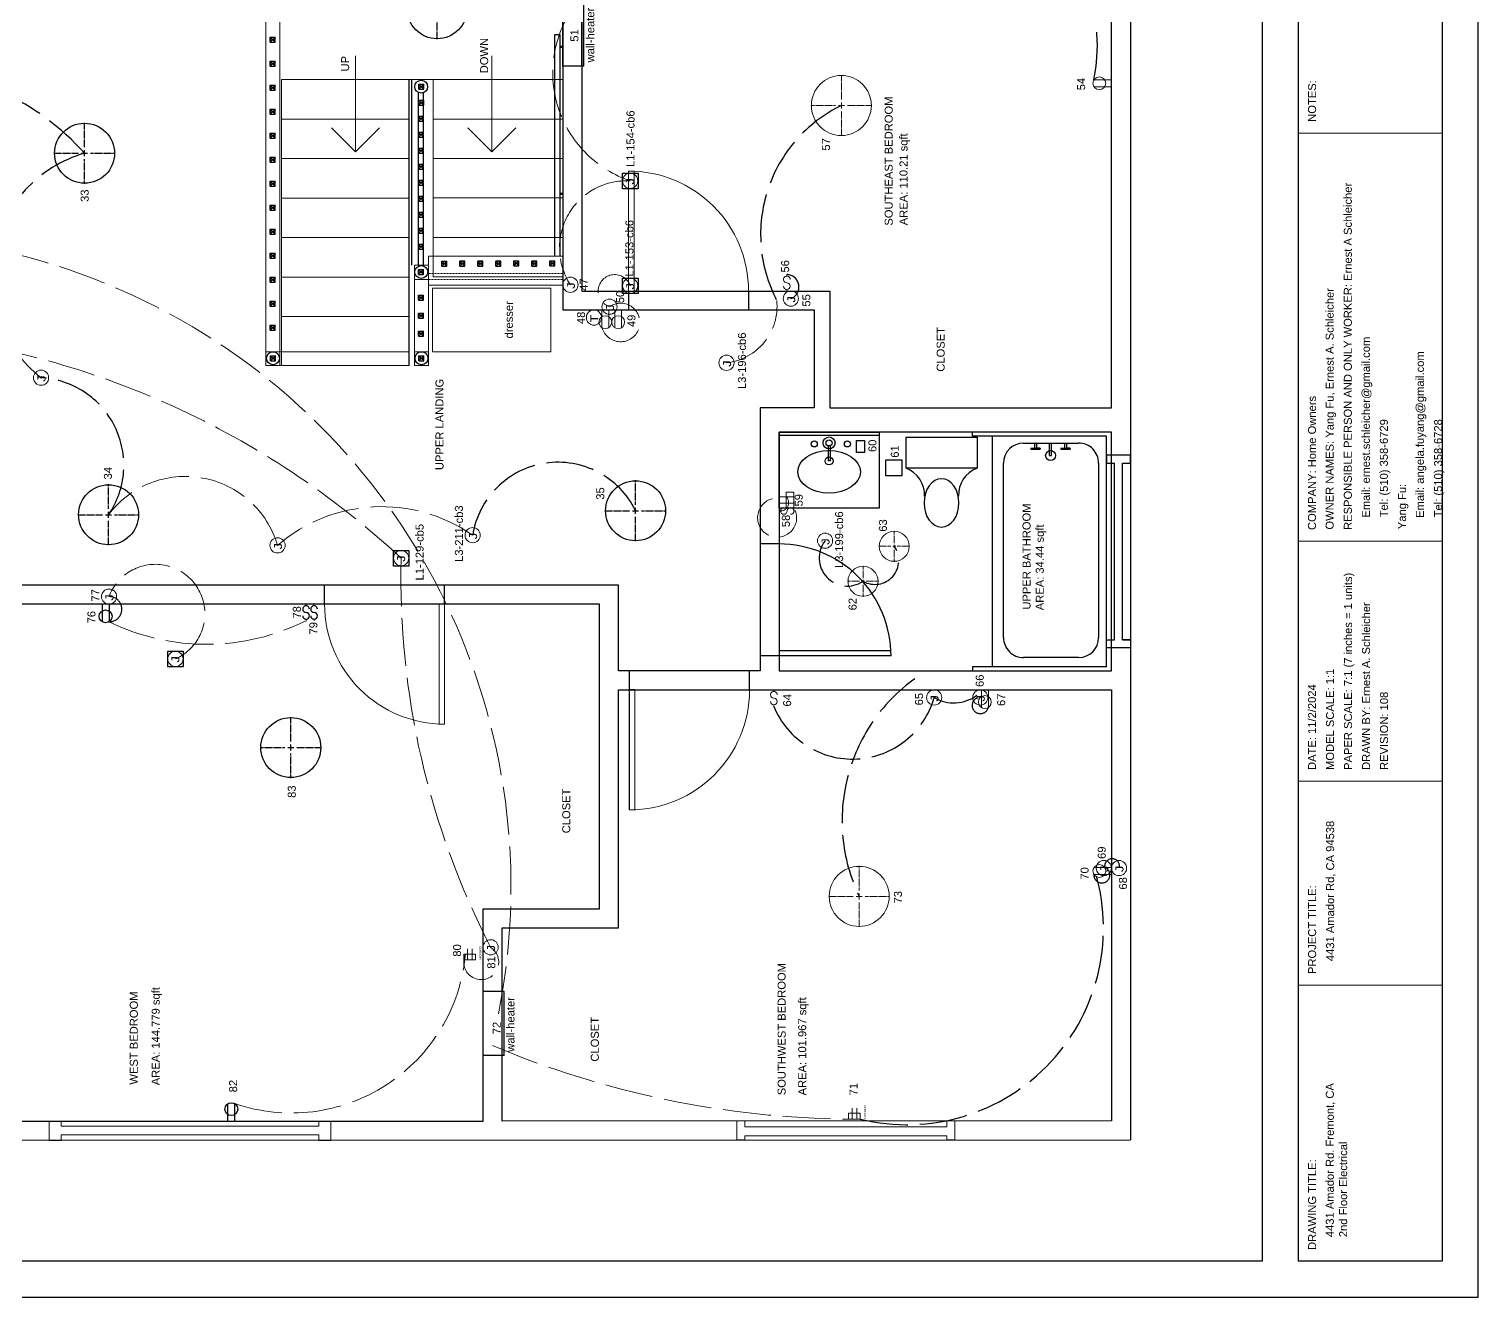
# Model space of a CAD drawing. Header units: inches. Extents: x 12 to 644, y -4 to 515.
# Drawn here: x 257.1 to 619.4, y -4 to 313 of the extents above; entities that cross this region are included whole.
import ezdxf

# ---------------------------------------------------------------- set-up
doc = ezdxf.new("R2010")
doc.units = ezdxf.units.IN
doc.header["$MEASUREMENT"] = 0
for name, pattern in [('ACAD_ISO02W100', [15, 12, -3]), ('CENTER2', [1.125, 0.75, -0.125, 0.125, -0.125]), ('DASHED', [0.75, 0.5, -0.25])]:
    doc.linetypes.add(name, pattern=pattern)
doc.layers.get('0').update_dxf_attribs({"color": 1, "lineweight": 9})
for name, color, linetype, lineweight in [('00-page-edge', 7, 'Continuous', 9), ('A201-Floorplan-2nd-floor', 7, 'Continuous', 9), ('A201-Text', 7, 'Continuous', 9), ('E201-Electrical-2nd-floor', 7, 'Continuous', 9)]:
    doc.layers.add(name, color=color, linetype=linetype, lineweight=lineweight)
doc.layers.add('Title Block', color=7, linetype='Continuous')
doc.layers.get('0').off()
doc.styles.add('Reg', font='Courier New.ttf', dxfattribs={"height": 1})
doc.styles.add('Small', font='Arial.ttf', dxfattribs={"height": 0.5})
doc.styles.get("Standard").update_dxf_attribs({"font": 'Arial.ttf', "height": 2})

# ---------------------------------------------------------------- blocks, each defined once
blk = doc.blocks.new('L2-bathroom-door')
at = {"lineweight": 30}
for p, q in [((0, -28), (0, 0)), ((1.25, 0), (0, 0)), ((0, 0), (0, 0)), ((1.25, -27.97), (1.25, 0))]:
    blk.add_line(p, q, dxfattribs=at)
blk.add_arc((0, 0), 28, 270, 0, dxfattribs=at)
blk = doc.blocks.new('L2-SE-bedroom')
at = {"layer": 'A201-Floorplan-2nd-floor'}
for p, q in [((30, 0), (0, 0)), ((0, 0), (0, -1.38)), ((0, -1.38), (29.97, -1.38))]:
    blk.add_line(p, q, dxfattribs=at)
blk.add_arc((0, 0), 30, 270, 0, dxfattribs=at)
blk = doc.blocks.new('L2-W-bedroom-door')
at = {"layer": 'A201-Floorplan-2nd-floor'}
for p, q in [((-186.19, -524.69), (-156.19, -524.69)), ((-156.19, -523.31), (-186.15, -523.31)), ((-156.19, -524.69), (-156.19, -523.31))]:
    blk.add_line(p, q, dxfattribs=at)
blk.add_arc((-156.19, -524.69), 30, 90, 180, dxfattribs=at)
blk = doc.blocks.new('L2-SW-bedroom-door')
at = {"layer": 'A201-Floorplan-2nd-floor', "lineweight": 30}
for p in [(-313.87, -549.41), (-283.87, -550.78)]:
    blk.add_line(p, (-283.87, -549.41), dxfattribs=at)
at = {"layer": 'A201-Floorplan-2nd-floor'}
blk.add_line((-313.87, -550.78), (-283.87, -550.78), dxfattribs=at)
blk.add_arc((-283.87, -549.41), 30, 180, 270, dxfattribs=at)
blk = doc.blocks.new('L2-SW-bedroom-window')
at = {"layer": 'A201-Floorplan-2nd-floor'}
for p, q in [((0, 54.5), (-4.75, 54.5)), ((0, 52.5), (0, 54.5)), ((-4.75, 52.5), (-3.72, 52.5)), ((-3.72, 2), (-3.72, 52.5)), ((-1.47, 2), (-1.47, 52.5)), ((-1.47, 52.5), (0, 52.5)), ((-3.72, 2), (-4.75, 2)), ((0, 0), (-4.75, 0)), ((0, 2), (-1.47, 2)), ((0, 0), (0, 2))]:
    blk.add_line(p, q, dxfattribs=at)
at = {"layer": 'A201-Floorplan-2nd-floor', "lineweight": 30}
for p, q in [((-4.75, 54.5), (-4.75, 52.5)), ((-4.75, 2), (-4.75, 0))]:
    blk.add_line(p, q, dxfattribs=at)
blk = doc.blocks.new('L2-bathroom-bath-tub')
at = {"lineweight": 30}
for p, q in [((-1, 0), (0, 0)), ((-58.68, 0), (-59.68, 0)), ((-58.68, -33.5), (-58.68, 0)), ((-1, -33.5), (-1, 0)), ((-58.68, -5), (-1, -5)), ((-51.34, -7.77), (-7.72, -7.77)), ((-56.34, -26.56), (-56.34, -12.77)), ((-2.72, -12.77), (-2.72, -26.56)), ((-7.72, -31.56), (-51.34, -31.56)), ((-58.68, -33.5), (-1, -33.5))]:
    blk.add_line(p, q, dxfattribs=at)
for centre, start, end in [((-51.34, -12.77), 90, 180), ((-7.72, -12.77), 0, 90), ((-51.34, -26.56), 180, 270), ((-7.72, -26.56), 270, 0)]:
    blk.add_arc(centre, 5, start, end, dxfattribs=at)
blk = doc.blocks.new('L2-bathroom-window')
at = {"lineweight": 30}
for p, q in [((0, 0), (0, 6)), ((0, 6), (2, 6)), ((2, 6), (2, 4)), ((2, 6), (2, 4)), ((2, 4), (46.18, 4)), ((48.18, 6), (46.18, 6)), ((46.18, 6), (46.18, 4)), ((48.18, 0), (48.18, 6)), ((2, 0), (0, 0)), ((2, 2), (2, 0)), ((2, 0), (2, 2)), ((2, 2), (46.18, 2)), ((46.18, 2), (46.18, 0)), ((46.18, 0), (48.18, 0))]:
    blk.add_line(p, q, dxfattribs=at)
blk = doc.blocks.new('L2-SW-bedroom-switch')
at = {"layer": 'E201-Electrical-2nd-floor'}
for p, q in [((-3.74, 0, -48.38), (-4.11, 0, -48.38)), ((-0.37, 0, -48.38), (0, 0, -48.38))]:
    blk.add_line(p, q, dxfattribs=at)
for centre, start, end in [((-2.9, 0, -48.38), 90, 360), ((-1.22, 0, -48.38), 90, 180), ((-1.21, 0, -48.38), 270, 90)]:
    blk.add_arc(centre, 0.84, start, end, dxfattribs=at)
blk = doc.blocks.new('L2-j-box-66')
at = {"layer": 'E201-Electrical-2nd-floor'}
blk.add_circle((-1.9, 0, -34.5), 1.9, dxfattribs=at)
at = {"layer": 'E201-Electrical-2nd-floor', "lineweight": 5, "style": 'Reg'}
blk.add_text('J', height=2, dxfattribs=at).set_placement((-3.15, -1.11, -34.5))
blk = doc.blocks.new('L2-j-box-65')
at = {"layer": 'E201-Electrical-2nd-floor'}
blk.add_circle((-1.9, 0, -39.12), 1.9, dxfattribs=at)
at = {"layer": 'E201-Electrical-2nd-floor', "lineweight": 5, "style": 'Reg'}
blk.add_text('J', height=2, dxfattribs=at).set_placement((-3.15, -1.11, -39.12))
blk = doc.blocks.new('L2-duplex-67')
at = {"layer": 'E201-Electrical-2nd-floor'}
for p, q in [((0, 0, -16.88), (-4.39, 0, -16.88)), ((0, -1.73, -16.88), (-4.38, -1.73, -16.88))]:
    blk.add_line(p, q, dxfattribs=at)
blk.add_circle((-3.03, -0.86, -16.88), 1.61, dxfattribs=at)
blk = doc.blocks.new('L2-j-box-68')
at = {"layer": 'E201-Electrical-2nd-floor'}
blk.add_circle((0, -1.9, -71.88), 1.9, dxfattribs=at)
at = {"layer": 'E201-Electrical-2nd-floor', "lineweight": 5, "style": 'Reg'}
blk.add_text('J', height=2, dxfattribs=at).set_placement((-1.25, -3.01, -71.88))
blk = doc.blocks.new('L2-duplex-70')
at = {"layer": 'E201-Electrical-2nd-floor'}
for p, q in [((-1.73, -0.01, -17.62), (-1.73, 4.37, -17.62)), ((0, -0.01, -17.62), (0, 4.38, -17.62))]:
    blk.add_line(p, q, dxfattribs=at)
blk.add_circle((-0.86, 3.02, -17.62), 1.61, dxfattribs=at)
blk = doc.blocks.new('L2-wall-heater-72')
at = {"layer": 'E201-Electrical-2nd-floor', "lineweight": 30}
for p, q in [((0, 4.75, -9.75), (16, 4.75, -9.75)), ((0, -0.5, -9.75), (0, 4.75, -9.75)), ((16, -0.5, -9.75), (16, 4.75, -9.75)), ((0, 0, -9.75), (16, 0, -9.75)), ((0, -0.5, -9.75), (16, -0.5, -9.75))]:
    blk.add_line(p, q, dxfattribs=at)
blk = doc.blocks.new('L2-ceiling-led-73')
at = {"layer": 'E201-Electrical-2nd-floor', "linetype": 'CENTER2'}
for p, q in [((0, 8.37, -91.12), (0, 2.25, -91.12)), ((-7.62, 0.75, -91.12), (-1.5, 0.75, -91.12)), ((1.5, 0.75, -91.12), (7.62, 0.75, -91.12)), ((0, -0.75, -91.12), (0, -6.87, -91.12))]:
    blk.add_line(p, q, dxfattribs=at)
at = {"layer": 'E201-Electrical-2nd-floor', "linetype": 'Continuous'}
for p, q in [((-0.75, 0.75, -91.12), (0.75, 0.75, -91.12)), ((0, 1.5, -91.12), (0, 0, -91.12))]:
    blk.add_line(p, q, dxfattribs=at)
at = {"layer": 'E201-Electrical-2nd-floor'}
blk.add_circle((0, 0.75, -91.12), 7.5, dxfattribs=at)
blk = doc.blocks.new('L2-bathroom-switch-58')
at = {"layer": 'E201-Electrical-2nd-floor'}
for p, q in [((0, -0.37, -47.38), (0, 0, -47.38)), ((0, -3.74, -47.38), (0, -4.11, -47.38))]:
    blk.add_line(p, q, dxfattribs=at)
for centre, start, end in [((0, -1.21, -47.38), 0, 180), ((0, -1.22, -47.38), 180, 270), ((0, -2.9, -47.38), 180, 90)]:
    blk.add_arc(centre, 0.84, start, end, dxfattribs=at)
blk = doc.blocks.new('L2-humidity-sensor-60')
at = {"layer": 'E201-Electrical-2nd-floor', "lineweight": 30}
for p, q in [((-1.49, -0.94, -95.25), (-1.49, 1.06, -95.25)), ((-1.49, 1.06, -95.25), (1.51, 1.06, -95.25)), ((1.51, 1.06, -95.25), (1.51, -0.94, -95.25)), ((1.51, -0.94, -95.25), (-1.49, -0.94, -95.25))]:
    blk.add_line(p, q, dxfattribs=at)
blk = doc.blocks.new('L2-bathroom-exhaust-61')
at = {"layer": 'E201-Electrical-2nd-floor', "lineweight": 30}
for p, q in [((-1.87, -1.98, -94.75), (-1.87, 2.02, -94.75)), ((-1.87, 2.02, -94.75), (2.13, 2.02, -94.75)), ((2.13, 2.02, -94.75), (2.13, -1.98, -94.75)), ((2.13, -1.98, -94.75), (-1.87, -1.98, -94.75))]:
    blk.add_line(p, q, dxfattribs=at)
blk = doc.blocks.new('*U44')
at = {"layer": 'E201-Electrical-2nd-floor', "color": 0, "linetype": 'CENTER2', "transparency": 16777216}
for p, q in [((0, 0.75), (0, 3.87)), ((-3.87, 0), (-0.75, 0)), ((0.75, 0), (3.87, 0)), ((0, -3.87), (0, -0.75))]:
    blk.add_line(p, q, dxfattribs=at)
at = {"layer": 'E201-Electrical-2nd-floor', "color": 0, "linetype": 'Continuous', "transparency": 16777216}
for p, q in [((-0.375, 0), (0.375, 0)), ((0, -0.375), (0, 0.375))]:
    blk.add_line(p, q, dxfattribs=at)
blk = doc.blocks.new('L2-bathroom-ceiling-led-62')
at = {"layer": 'E201-Electrical-2nd-floor'}
blk.add_circle((0.14, 0, -94.62), 3.75, dxfattribs=at)
at = {"layer": 'E201-Electrical-2nd-floor', "linetype": 'CENTER2', "rotation": 270}
blk.add_blockref('*U44', (0.14, 0, -94.62), dxfattribs=at)
blk = doc.blocks.new('*U46')
at = {"layer": 'E201-Electrical-2nd-floor', "color": 0, "linetype": 'CENTER2', "transparency": 16777216}
for p, q in [((0, 0.75), (0, 3.87)), ((-3.87, 0), (-0.75, 0)), ((0.75, 0), (3.87, 0)), ((0, -3.87), (0, -0.75))]:
    blk.add_line(p, q, dxfattribs=at)
at = {"layer": 'E201-Electrical-2nd-floor', "color": 0, "linetype": 'Continuous', "transparency": 16777216}
for p, q in [((-0.375, 0), (0.375, 0)), ((0, -0.375), (0, 0.375))]:
    blk.add_line(p, q, dxfattribs=at)
blk = doc.blocks.new('L2-bathroom-ceiling-led-63')
at = {"layer": 'E201-Electrical-2nd-floor'}
blk.add_circle((0, 0, -94.75), 3.75, dxfattribs=at)
at = {"layer": 'E201-Electrical-2nd-floor', "linetype": 'CENTER2', "rotation": 270}
blk.add_blockref('*U46', (0, 0, -94.75), dxfattribs=at)
blk = doc.blocks.new('L2-wall-heater-51')
at = {"layer": 'E201-Electrical-2nd-floor', "lineweight": 30}
for p, q in [((0, -0.5, -12.5), (0, 4.75, -12.5)), ((0, 4.75, -12.5), (16, 4.75, -12.5)), ((16, -0.5, -12.5), (16, 4.75, -12.5)), ((0, 0, -12.5), (16, 0, -12.5)), ((0, -0.5, -12.5), (16, -0.5, -12.5))]:
    blk.add_line(p, q, dxfattribs=at)
blk = doc.blocks.new('L2-duplex-54')
at = {"layer": 'E201-Electrical-2nd-floor'}
for p, q in [((-1.73, 0, -16.62), (-1.73, 4.38, -16.62)), ((0, 0, -16.62), (0, 4.39, -16.62))]:
    blk.add_line(p, q, dxfattribs=at)
blk.add_circle((-0.86, 3.03, -16.62), 1.61, dxfattribs=at)
blk = doc.blocks.new('L2-basic-switch-56')
at = {"layer": 'E201-Electrical-2nd-floor'}
for p, q in [((0.37, 0, -43.5), (0, 0, -43.5)), ((3.74, 0, -43.5), (4.11, 0, -43.5))]:
    blk.add_line(p, q, dxfattribs=at)
for centre, start, end in [((1.21, 0, -43.5), 90, 270), ((2.9, 0, -43.5), 270, 180), ((1.22, 0, -43.5), 270, 0)]:
    blk.add_arc(centre, 0.84, start, end, dxfattribs=at)
blk = doc.blocks.new('L2-ceiling-led-57')
blk.add_circle((0, 0, -91.5), 7.5)
at = {"layer": 'E201-Electrical-2nd-floor', "linetype": 'CENTER2'}
for p, q in [((0, 7.62, -91.5), (0, 1.5, -91.5)), ((-7.62, 0, -91.5), (-1.5, 0, -91.5)), ((1.5, 0, -91.5), (7.62, 0, -91.5)), ((0, -1.5, -91.5), (0, -7.62, -91.5))]:
    blk.add_line(p, q, dxfattribs=at)
at = {"layer": 'E201-Electrical-2nd-floor', "linetype": 'Continuous'}
for p, q in [((-0.75, 0, -91.5), (0.75, 0, -91.5)), ((0, 0.75, -91.5), (0, -0.75, -91.5))]:
    blk.add_line(p, q, dxfattribs=at)
at = {"layer": 'E201-Electrical-2nd-floor'}
blk.add_circle((0, 0, -91.5), 7.5, dxfattribs=at)
blk = doc.blocks.new('L2-bathroom-sink')
at = {"lineweight": 30}
for p, q in [((-19, -25), (-19, 0)), ((-19, 0), (0, 0)), ((-0.75, 0), (-0.75, -25)), ((0, 0), (0, -25)), ((-3.39, -12.25), (-7.17, -12.25)), ((-7.17, -12.75), (-7.17, -12.25)), ((-3.39, -12.75), (-7.17, -12.75)), ((0, -25), (-19, -25))]:
    blk.add_line(p, q, dxfattribs=at)
for centre, radius in [((-2.94, -8.81), 0.75), ((-7.19, -12.5), 1), ((-2.69, -12.5), 1.5), ((-2.69, -12.5), 0.75), ((-2.94, -17.09), 0.75)]:
    blk.add_circle(centre, radius, dxfattribs=at)
blk.add_ellipse((-9.9, -12.5), major_axis=(0, 7.83), ratio=0.682565, dxfattribs=at)
blk = doc.blocks.new('L2-toilet')
at = {"layer": 'A201-Floorplan-2nd-floor', "lineweight": 30}
for p, q in [((-7.75, 0), (-7.75, 17.75)), ((-7.75, 17.75), (0, 17.75)), ((0, 17.75), (0, 0)), ((0, 0), (-7.75, 0))]:
    blk.add_line(p, q, dxfattribs=at)
for centre, start, end in [((-14.44, 20.27), 267.5527, 339.3943), ((-14.44, -2.52), 20.6057, 92.4473)]:
    blk.add_arc(centre, 7.15, start, end, dxfattribs=at)
blk.add_ellipse((-16.43, 8.88), major_axis=(-6.05, 0), ratio=0.722961, start_param=4.712389, end_param=10.995574, dxfattribs=at)
blk = doc.blocks.new('L2-tub-hot-faucet')
at = {"layer": 'A201-Floorplan-2nd-floor', "lineweight": 30}
for p, q in [((-1.26, 1.41), (-1.51, 1.41)), ((-1.51, 1.41), (-1.51, -0.91)), ((-1.26, 1.41), (-1.26, -0.91)), ((0, 0.5), (-1.26, 0.5)), ((0, 0), (-1.26, 0)), ((-1.26, -0.91), (-1.26, 0)), ((-1.26, -0.91), (-1.51, -0.91))]:
    blk.add_line(p, q, dxfattribs=at)
blk = doc.blocks.new('L2-tub-faucets-and-drain')
at = {"layer": 'A201-Floorplan-2nd-floor', "lineweight": 30}
for p, q in [((0, 0.25), (3.11, 0.25)), ((0, 0.25), (0, -0.25)), ((0, -0.25), (3.11, -0.25))]:
    blk.add_line(p, q, dxfattribs=at)
blk.add_circle((0, 0), 1.25, dxfattribs=at)
at = {"lineweight": 30}
for p in [(3.11, 3.5), (3.11, -4)]:
    blk.add_blockref('L2-tub-hot-faucet', p, dxfattribs=at)
blk = doc.blocks.new('*U133')
at = {"layer": 'E201-Electrical-2nd-floor', "color": 0, "linetype": 'CENTER2', "lineweight": -3, "transparency": 16777216}
for p, q in [((0, 1.5), (0, 7.62)), ((-7.62, 0), (-1.5, 0)), ((1.5, 0), (7.62, 0)), ((0, -7.62), (0, -1.5))]:
    blk.add_line(p, q, dxfattribs=at)
at = {"layer": 'E201-Electrical-2nd-floor', "color": 0, "linetype": 'Continuous', "lineweight": -3, "transparency": 16777216}
for p, q in [((-0.75, 0), (0.75, 0)), ((0, -0.75), (0, 0.75))]:
    blk.add_line(p, q, dxfattribs=at)
blk = doc.blocks.new('L2-ceiling-led-33')
at = {"layer": 'E201-Electrical-2nd-floor', "lineweight": -3}
blk.add_circle((0, 0, -93.62), 7.5, dxfattribs=at)
at = {"layer": 'E201-Electrical-2nd-floor', "linetype": 'CENTER2', "lineweight": -3, "rotation": 270}
blk.add_blockref('*U133', (0, 0, -93.62), dxfattribs=at)
blk = doc.blocks.new('L2-ceiling-led-34')
at = {"layer": 'E201-Electrical-2nd-floor', "linetype": 'CENTER2', "lineweight": -3}
for p, q in [((0, 7.62, -94.12), (0, 1.5, -94.12)), ((-7.62, 0, -94.12), (-1.5, 0, -94.12)), ((1.5, 0, -94.12), (7.62, 0, -94.12)), ((0, -1.5, -94.12), (0, -7.62, -94.12))]:
    blk.add_line(p, q, dxfattribs=at)
at = {"layer": 'E201-Electrical-2nd-floor', "linetype": 'Continuous', "lineweight": -3}
for p, q in [((-0.75, 0, -94.12), (0.75, 0, -94.12)), ((0, 0.75, -94.12), (0, -0.75, -94.12))]:
    blk.add_line(p, q, dxfattribs=at)
at = {"layer": 'E201-Electrical-2nd-floor', "lineweight": -3}
blk.add_circle((0, 0, -94.12), 7.5, dxfattribs=at)
blk = doc.blocks.new('L2-ceiling-led-35')
at = {"layer": 'E201-Electrical-2nd-floor', "linetype": 'CENTER2', "lineweight": -3}
for p, q in [((0, 7.62, -81.46), (0, 1.5, -81.46)), ((-7.62, 0, -81.46), (-1.5, 0, -81.46)), ((1.5, 0, -81.46), (7.62, 0, -81.46)), ((0, -1.5, -81.46), (0, -7.62, -81.46))]:
    blk.add_line(p, q, dxfattribs=at)
at = {"layer": 'E201-Electrical-2nd-floor', "linetype": 'Continuous', "lineweight": -3}
for p, q in [((-0.75, 0, -81.46), (0.75, 0, -81.46)), ((0, 0.75, -81.46), (0, -0.75, -81.46))]:
    blk.add_line(p, q, dxfattribs=at)
at = {"layer": 'E201-Electrical-2nd-floor', "lineweight": -3}
blk.add_circle((0, 0, -81.46), 7.5, dxfattribs=at)
blk = doc.blocks.new('L2-j-box-47')
at = {"layer": 'E201-Electrical-2nd-floor'}
blk.add_circle((0, -1.9, -46.62), 1.9, dxfattribs=at)
at = {"layer": 'E201-Electrical-2nd-floor', "lineweight": 5, "style": 'Reg'}
blk.add_text('J', height=2, dxfattribs=at).set_placement((-1.25, -3.01, -46.62))
blk = doc.blocks.new('L2-thermostat-48')
at = {"layer": 'E201-Electrical-2nd-floor'}
blk.add_circle((-1.9, 0, -59.62), 1.9, dxfattribs=at)
at = {"layer": 'E201-Electrical-2nd-floor', "lineweight": 5, "style": 'Reg'}
blk.add_text('T', height=2, dxfattribs=at).set_placement((-3.15, -1.11, -59.62))
blk = doc.blocks.new('L2-j-box-50')
at = {"layer": 'E201-Electrical-2nd-floor'}
blk.add_circle((-0.1, -1.9, -2), 1.9, dxfattribs=at)
at = {"layer": 'E201-Electrical-2nd-floor', "lineweight": 5, "style": 'Reg'}
blk.add_text('J', height=2, dxfattribs=at).set_placement((-1.35, -3.01, -2))
blk = doc.blocks.new('L2-two-duplex-49')
at = {"layer": 'E201-Electrical-2nd-floor'}
for p, q in [((0, 2.46, -15.62), (-4.39, 2.46, -15.62)), ((0, 0.73, -15.62), (-4.38, 0.73, -15.62)), ((0, -0.74, -15.62), (-4.39, -0.74, -15.62)), ((0, -2.47, -15.62), (-4.38, -2.47, -15.62))]:
    blk.add_line(p, q, dxfattribs=at)
for centre in [(-3.03, 1.6, -15.62), (-3.03, -1.6, -15.62)]:
    blk.add_circle(centre, 1.61, dxfattribs=at)
blk = doc.blocks.new('L2-j-box-69')
at = {"layer": 'E201-Electrical-2nd-floor'}
blk.add_circle((0, 1.9), 1.9, dxfattribs=at)
at = {"layer": 'E201-Electrical-2nd-floor', "lineweight": 5, "style": 'Reg'}
blk.add_text('J', height=2, dxfattribs=at).set_placement((-1.25, 0.78))
blk = doc.blocks.new('L2-duplex-76')
at = {"layer": 'E201-Electrical-2nd-floor', "lineweight": -3}
for p, q in [((0, 1.73, -17.88), (-4.39, 1.73, -17.88)), ((0, 0, -17.88), (-4.38, 0, -17.88))]:
    blk.add_line(p, q, dxfattribs=at)
blk.add_circle((-3.03, 0.87, -17.88), 1.61, dxfattribs=at)
blk = doc.blocks.new('L2-j-box-77')
at = {"layer": 'E201-Electrical-2nd-floor'}
blk.add_circle((1.9, 0, -8), 1.9, dxfattribs=at)
at = {"layer": 'E201-Electrical-2nd-floor', "lineweight": 5, "style": 'Reg'}
blk.add_text('J', height=2, dxfattribs=at).set_placement((0.65, -1.11, -8))
blk = doc.blocks.new('L2-basic-switch-78')
at = {"layer": 'E201-Electrical-2nd-floor', "lineweight": -3}
for p, q in [((-3.74, 0, -46.12), (-4.11, 0, -46.12)), ((-0.37, 0, -46.12), (0, 0, -46.12))]:
    blk.add_line(p, q, dxfattribs=at)
for centre, start, end in [((-2.9, 0, -46.12), 90, 360), ((-1.22, 0, -46.12), 90, 180), ((-1.21, 0, -46.12), 270, 90)]:
    blk.add_arc(centre, 0.84, start, end, dxfattribs=at)
blk = doc.blocks.new('L2-toggle-switch-79')
at = {"layer": 'E201-Electrical-2nd-floor', "lineweight": -3}
for p, q in [((-3.74, 0, -46.12), (-4.11, 0, -46.12)), ((-0.37, 0, -46.12), (0, 0, -46.12))]:
    blk.add_line(p, q, dxfattribs=at)
for centre, start, end in [((-2.9, 0, -46.12), 90, 360), ((-1.22, 0, -46.12), 90, 180), ((-1.21, 0, -46.12), 270, 90)]:
    blk.add_arc(centre, 0.84, start, end, dxfattribs=at)
blk = doc.blocks.new('L2-j-box-81')
at = {"layer": 'E201-Electrical-2nd-floor'}
blk.add_circle((0, -1.9, -5.25), 1.9, dxfattribs=at)
at = {"layer": 'E201-Electrical-2nd-floor', "lineweight": 5, "style": 'Reg'}
blk.add_text('J', height=2, dxfattribs=at).set_placement((-1.25, -3.01, -5.25))
blk = doc.blocks.new('L2-banister-rail')
at = {"layer": 'A201-Floorplan-2nd-floor', "lineweight": -3}
for p, q in [((292.34, -354.55), (291.09, -355.8)), ((292.34, -355.8), (291.09, -354.55)), ((291.09, -354.55), (291.09, -355.8)), ((291.09, -354.55), (292.34, -354.55)), ((292.34, -354.55), (292.34, -355.8)), ((291.09, -355.8), (292.34, -355.8))]:
    blk.add_line(p, q, dxfattribs=at)
at = {"layer": 'A201-Floorplan-2nd-floor', "lineweight": 5}
blk.add_line((291.71, -355.8), (291.71, -354.55), dxfattribs=at)
blk = doc.blocks.new('L2-dresser-in-front-of-banister')
at = {"layer": 'A201-Floorplan-2nd-floor', "lineweight": 5}
for p, q in [((232.25, -357.98), (232.25, -387.6)), ((248.25, -357.98), (232.25, -357.98)), ((248.25, -387.6), (248.25, -357.98)), ((232.25, -387.6), (248.25, -387.6))]:
    blk.add_line(p, q, dxfattribs=at)
blk = doc.blocks.new('L2-SW-bannister-ball')
at = {"layer": 'A201-Floorplan-2nd-floor', "lineweight": -3}
blk.add_circle((231.61, -355.22), 1.62, dxfattribs=at)
at = {"color": 1, "lineweight": 5}
blk.add_blockref('L2-banister-rail', (-60.1, -0.01), dxfattribs=at)
blk = doc.blocks.new('L2-SE-bannister-ball')
at = {"layer": 'A201-Floorplan-2nd-floor', "lineweight": -3}
blk.add_circle((252.25, -355.22), 1.62, dxfattribs=at)
at = {"color": 1, "lineweight": 5}
blk.add_blockref('L2-banister-rail', (-39.46, 0), dxfattribs=at)
blk = doc.blocks.new('L1-pt-5-bannister-ball')
at = {"layer": 'A201-Floorplan-2nd-floor', "lineweight": -3}
blk.add_circle((298.59, -355.2), 1.61, dxfattribs=at)
at = {"color": 1, "lineweight": 5}
blk.add_blockref('L2-banister-rail', (6.88, -0.02), dxfattribs=at)
blk = doc.blocks.new('L2-south-stairway-5-steps')
at = {"layer": 'A201-Floorplan-2nd-floor', "lineweight": 5}
for p, q in [((-49.375, 0), (0, 0)), ((-49.375, 0), (-49.375, -32.40625)), ((-39.5, 0), (-39.5, -32.40625)), ((-29.625, 0), (-29.625, -32.40625)), ((-19.75, 0), (-19.75, -32.40625)), ((-9.875, 0), (-9.875, -32.40625)), ((0, 0), (0, -32.40625))]:
    blk.add_line(p, q, dxfattribs=at)
blk = doc.blocks.new('L2-south-stairway-handrail-to-L1')
at = {"layer": 'A201-Floorplan-2nd-floor', "lineweight": -3}
for p, q in [((-44.12, 1.25), (11.23, 1.25)), ((11.23, 0), (-44.12, 0)), ((-28.71, -0.75), (-28.71, 0)), ((-28.46, -0.75), (-28.46, 0)), ((8.09, 0), (8.09, -0.75)), ((8.34, 0), (8.34, -0.75)), ((11.23, 1.25), (11.23, 0))]:
    blk.add_line(p, q, dxfattribs=at)
blk = doc.blocks.new('L1-arrow')
at = {"lineweight": 5}
for p, q in [((188.32, -365.98), (182.32, -359.98)), ((182.32, -365.98), (164.32, -365.98)), ((182.32, -365.98), (188.32, -365.98)), ((188.32, -365.98), (182.32, -371.98))]:
    blk.add_line(p, q, dxfattribs=at)
blk = doc.blocks.new('L2-bathoom-gfci-duplex-59')
at = {"layer": 'E201-Electrical-2nd-floor'}
for p, q in [((-1.57, 0, -47.38), (-1.57, -3.72, -47.38)), ((-1.57, 0, -47.38), (-1.57, -3.72, -47.38)), ((0, 0, -47.38), (0, -3.72, -47.38)), ((-2.75, -3.72, -47.38), (-2.75, -1.79, -47.38)), ((-2.75, -1.79, -47.38), (-2.75, -3.72, -47.38)), ((-2.75, -1.79, -47.38), (1.18, -1.79, -47.38)), ((1.18, -3.72, -47.38), (1.18, -1.79, -47.38)), ((-2.75, -3.72, -47.38), (1.18, -3.72, -47.38))]:
    blk.add_line(p, q, dxfattribs=at)
blk = doc.blocks.new('L1-154')
at = {"layer": 'E201-Electrical-2nd-floor', "lineweight": 30}
for p, q in [((-1.98, -1.95, -95.88), (-1.98, 1.9, -95.88)), ((-1.98, 1.9, -95.88), (0, 1.9, -95.88)), ((0, 1.9, -95.88), (1.93, 1.9, -95.88)), ((1.93, 1.9, -95.88), (1.93, -1.95, -95.88)), ((1.93, -1.95, -95.88), (-1.98, -1.95, -95.88))]:
    blk.add_line(p, q, dxfattribs=at)
at = {"layer": 'E201-Electrical-2nd-floor'}
blk.add_circle((0, 0, -95.88), 1.9, dxfattribs=at)
at = {"layer": 'E201-Electrical-2nd-floor', "lineweight": 5, "style": 'Reg'}
blk.add_text('J', height=2, dxfattribs=at).set_placement((-1.16, -0.99, -95.88))
blk = doc.blocks.new('L3-198-cb6')
at = {"layer": 'E201-Electrical-2nd-floor'}
blk.add_circle((0, 0), 1.9, dxfattribs=at)
at = {"layer": 'E201-Electrical-2nd-floor', "lineweight": 5, "style": 'Reg'}
blk.add_text('J', height=2, dxfattribs=at).set_placement((-1.25, -1.11))
blk = doc.blocks.new('L1-153-cb6')
at = {"layer": 'E201-Electrical-2nd-floor', "lineweight": 30}
for p, q in [((-1.98, -1.95), (-1.98, 1.9)), ((-1.98, 1.9), (0, 1.9)), ((0, 1.9), (1.93, 1.9)), ((1.93, 1.9), (1.93, -1.95)), ((1.93, -1.95), (-1.98, -1.95))]:
    blk.add_line(p, q, dxfattribs=at)
at = {"layer": 'E201-Electrical-2nd-floor'}
blk.add_circle((0, 0), 1.9, dxfattribs=at)
at = {"layer": 'E201-Electrical-2nd-floor', "lineweight": 5, "style": 'Reg'}
blk.add_text('J', height=2, dxfattribs=at).set_placement((-1.16, -0.99))
blk = doc.blocks.new('L1-129-cb5')
at = {"layer": 'E201-Electrical-2nd-floor', "lineweight": 30}
for p, q in [((-1.98, -1.95), (-1.98, 1.9)), ((-1.98, 1.9), (0, 1.9)), ((0, 1.9), (1.93, 1.9)), ((1.93, 1.9), (1.93, -1.95)), ((1.93, -1.95), (-1.98, -1.95))]:
    blk.add_line(p, q, dxfattribs=at)
at = {"layer": 'E201-Electrical-2nd-floor'}
blk.add_circle((0, 0), 1.9, dxfattribs=at)
at = {"layer": 'E201-Electrical-2nd-floor', "lineweight": 5, "style": 'Reg'}
blk.add_text('J', height=2, dxfattribs=at).set_placement((-1.16, -0.99))
blk = doc.blocks.new('L3-209-cb3')
at = {"layer": 'E201-Electrical-2nd-floor'}
blk.add_circle((0, 0), 1.9, dxfattribs=at)
at = {"layer": 'E201-Electrical-2nd-floor', "lineweight": 5, "style": 'Reg'}
blk.add_text('J', height=2, dxfattribs=at).set_placement((-1.25, -1.11))
blk = doc.blocks.new('L1-126')
at = {"layer": 'E201-Electrical-2nd-floor', "lineweight": 30}
for p, q in [((-1.98, -1.95), (-1.98, 1.9)), ((-1.98, 1.9), (0, 1.9)), ((0, 1.9), (1.93, 1.9)), ((1.93, 1.9), (1.93, -1.95)), ((1.93, -1.95), (-1.98, -1.95))]:
    blk.add_line(p, q, dxfattribs=at)
at = {"layer": 'E201-Electrical-2nd-floor'}
blk.add_circle((0, 0), 1.9, dxfattribs=at)
at = {"layer": 'E201-Electrical-2nd-floor', "lineweight": 5, "style": 'Reg'}
blk.add_text('J', height=2, dxfattribs=at).set_placement((-1.16, -0.99))
blk = doc.blocks.new('L3-208')
at = {"layer": 'E201-Electrical-2nd-floor'}
blk.add_circle((0, 0), 1.9, dxfattribs=at)
at = {"layer": 'E201-Electrical-2nd-floor', "lineweight": 5, "style": 'Reg'}
blk.add_text('J', height=2, dxfattribs=at).set_placement((-1.25, -1.11))
blk = doc.blocks.new('*U401')
at = {"layer": 'E201-Electrical-2nd-floor', "color": 0, "linetype": 'CENTER2', "lineweight": -3, "transparency": 16777216}
for p, q in [((0, 1.5), (0, 7.62)), ((-7.62, 0), (-1.5, 0)), ((1.5, 0), (7.62, 0)), ((0, -7.62), (0, -1.5))]:
    blk.add_line(p, q, dxfattribs=at)
at = {"layer": 'E201-Electrical-2nd-floor', "color": 0, "linetype": 'Continuous', "lineweight": -3, "transparency": 16777216}
for p, q in [((-0.75, 0), (0.75, 0)), ((0, -0.75), (0, 0.75))]:
    blk.add_line(p, q, dxfattribs=at)
blk = doc.blocks.new('L2-pendant-light-88')
at = {"layer": 'E201-Electrical-2nd-floor', "lineweight": -3}
blk.add_circle((0, 0, -85.88), 7.5, dxfattribs=at)
at = {"layer": 'E201-Electrical-2nd-floor', "linetype": 'CENTER2', "lineweight": -3, "rotation": 270}
blk.add_blockref('*U401', (0, 0, -85.88), dxfattribs=at)
blk = doc.blocks.new('L2-ceiling-led-83')
at = {"layer": 'E201-Electrical-2nd-floor', "linetype": 'CENTER2', "lineweight": -3}
for p, q in [((0, 7.62, -93.38), (0, 1.5, -93.38)), ((-7.62, 0, -93.38), (-1.5, 0, -93.38)), ((1.5, 0, -93.38), (7.62, 0, -93.38)), ((0, -1.5, -93.38), (0, -7.62, -93.38))]:
    blk.add_line(p, q, dxfattribs=at)
at = {"layer": 'E201-Electrical-2nd-floor', "linetype": 'Continuous', "lineweight": -3}
for p, q in [((-0.75, 0, -93.38), (0.75, 0, -93.38)), ((0, 0.75, -93.38), (0, -0.75, -93.38))]:
    blk.add_line(p, q, dxfattribs=at)
at = {"layer": 'E201-Electrical-2nd-floor', "lineweight": -3}
blk.add_circle((0, 0, -93.38), 7.5, dxfattribs=at)
blk = doc.blocks.new('L2-west-bedroom-window')
at = {"layer": 'A201-Floorplan-2nd-floor'}
for p, q in [((-4.75, 70.4), (-0.02, 70.4)), ((-3.45, 67.4), (-4.75, 67.4)), ((-3.45, 67.4), (-3.45, 3)), ((-0.02, 67.4), (-1.3, 67.4)), ((-1.3, 67.4), (-1.3, 3)), ((-4.75, 3), (-3.45, 3)), ((0, 0), (-4.75, 0)), ((-1.3, 3), (0, 3)), ((0, 3), (0, 0))]:
    blk.add_line(p, q, dxfattribs=at)
at = {"layer": 'A201-Floorplan-2nd-floor', "lineweight": 30}
for p, q in [((-4.75, 70.4), (-4.75, 67.4)), ((-0.02, 70.4), (-0.02, 67.4)), ((-4.75, 3), (-4.75, 0))]:
    blk.add_line(p, q, dxfattribs=at)
blk = doc.blocks.new('L3-209')
at = {"layer": 'E201-Electrical-2nd-floor'}
blk.add_circle((0, 0), 1.9, dxfattribs=at)
at = {"layer": 'E201-Electrical-2nd-floor', "lineweight": 5, "style": 'Reg'}
blk.add_text('J', height=2, dxfattribs=at).set_placement((-1.25, -1.11))
blk = doc.blocks.new('L3-196')
at = {"layer": 'E201-Electrical-2nd-floor'}
blk.add_circle((0, 0), 1.9, dxfattribs=at)
at = {"layer": 'E201-Electrical-2nd-floor', "lineweight": 5, "style": 'Reg'}
blk.add_text('J', height=2, dxfattribs=at).set_placement((-1.25, -1.11))
blk = doc.blocks.new('wall-gfci+afci')
at = {"layer": 'E201-Electrical-2nd-floor'}
for p, q in [((0, 2.91), (1.44, 2.91)), ((0, 0), (0, 2.91)), ((2.76, 2.03), (0, 2.03)), ((2.76, 0.87), (0, 0.87)), ((1.44, 0), (0, 0)), ((1.44, 0), (1.44, 2.91))]:
    blk.add_line(p, q, dxfattribs=at)
at = {"layer": 'E201-Electrical-2nd-floor', "lineweight": 5, "style": 'Small'}
blk.add_text('AFCI/GFCI', height=0.5, dxfattribs=at).set_placement((-0.04, -1.46))

msp = doc.modelspace()

# ---------------------------------------------------------------- linework, layer by layer
at = {"layer": '00-page-edge', "lineweight": 5}
for p, q in [((574.4, 286.96), (610.4, 286.96)), ((574.4, 184.96), (610.4, 184.96)), ((574.4, 124.96), (610.4, 124.96)), ((574.4, 73.96), (610.4, 73.96)), ((574.4, 4.96), (574.4, 4.96)), ((574.4, 4.96), (574.4, 4.96))]:
    msp.add_line(p, q, dxfattribs=at)
at = {"layer": '00-page-edge', "lineweight": -3}
for points in [[(12.1, -4.04), (619.4, -4.04), (619.4, 515.31), (12.1, 515.31)], [(565.4, 4.96), (21.1, 4.96), (21.1, 506.31), (565.4, 506.31)]]:
    msp.add_lwpolyline(points, close=True, dxfattribs=at)
at = {"layer": 'A201-Floorplan-2nd-floor', "lineweight": -3}
for p, q in [((532.5, 356.57), (532.5, 35.27)), ((352.2, 228.88), (352.2, 300.38)), ((352.82, 254), (352.82, 300.38)), ((354.55, 254), (354.55, 297.12)), ((355.8, 254), (355.8, 297.11)), ((407.04, 247.5), (407.04, 242.75)), ((437.04, 247.5), (437.04, 242.75)), ((444.65, 184.25), (439.9, 184.25)), ((331.05, 169.19), (331.05, 173.94)), ((361.05, 169.19), (361.05, 173.94)), ((444.65, 156.25), (439.9, 156.25)), ((444.65, 156.25), (444.65, 152.5)), ((407.27, 147.75), (407.27, 152.5)), ((437.27, 147.75), (437.27, 152.5)), ((526.5, 153.5), (498, 153.5)), ((90.69, 35.17), (532.5, 35.27))]:
    msp.add_line(p, q, dxfattribs=at)
at = {"layer": 'A201-Floorplan-2nd-floor', "lineweight": 5}
for p, q in [((316.35, 351.82), (316.35, 228.88)), ((319.85, 351.82), (319.85, 228.88)), ((320.26, 300.38), (320.26, 228.88)), ((352.2, 300.38), (320.26, 300.38)), ((390.6, 300.38), (352.2, 300.38)), ((352.2, 290.5), (320.26, 290.5)), ((352.2, 280.63), (320.26, 280.63)), ((352.2, 270.75), (320.26, 270.75)), ((352.2, 260.88), (320.26, 260.88)), ((353.48, 228.88), (353.48, 254)), ((353.48, 254), (356.98, 254)), ((390.6, 256.25), (356.98, 256.25)), ((356.98, 228.88), (356.98, 256.25)), ((390.6, 249), (390.6, 256.25)), ((352.2, 251), (320.26, 251)), ((356.98, 250.36), (353.48, 250.36)), ((390.6, 249), (356.98, 249)), ((352.2, 241.13), (320.26, 241.13)), ((352.2, 232.32), (316.35, 232.32)), ((353.48, 232.32), (356.98, 232.32)), ((316.35, 228.88), (352.2, 228.88)), ((353.48, 228.88), (356.98, 228.88))]:
    msp.add_line(p, q, dxfattribs=at)
at = {"layer": 'A201-Floorplan-2nd-floor', "linetype": 'DASHED', "lineweight": 5}
for p, q in [((356.98, 251.86), (390.6, 251.86)), ((356.98, 250.36), (390.6, 250.36))]:
    msp.add_line(p, q, dxfattribs=at)
at = {"layer": 'A201-Floorplan-2nd-floor', "lineweight": -3}
for points in [[(221.79, 173.94), (221.79, 40.03), (95.41, 39.94), (95.41, 351.82), (390.6, 351.82), (390.6, 242.75), (453.45, 242.75), (453.45, 218.25), (439.9, 218.25), (439.9, 152.5), (404.56, 152.5), (404.56, 173.94), (221.78, 173.94)], [(366.1, 254.97), (364.85, 254.97)], [(370.6, 254.97), (369.35, 254.97)], [(375.1, 254.97), (373.85, 254.97)], [(379.6, 254.97), (378.36, 254.97)], [(384.1, 254.97), (382.85, 254.97)], [(375.41, 39.94), (375.41, 88.29), (404.56, 88.29), (404.56, 147.75), (527.75, 147.75), (527.75, 40.02), (375.41, 39.97)]]:
    msp.add_lwpolyline(points, dxfattribs=at)
for points in [[(457.33, 247.5), (457.33, 218.25), (527.75, 218.25), (527.75, 351.82), (395.35, 351.82), (395.35, 247.5)], [(527.75, 212.19), (444.65, 212.19), (444.65, 152.5), (527.75, 152.5)], [(226.53, 39.92), (370.66, 39.96), (370.66, 93.04), (399.81, 93.04), (399.81, 169.19), (226.53, 169.19)]]:
    msp.add_lwpolyline(points, close=True, dxfattribs=at)
at = {"layer": 'E201-Electrical-2nd-floor', "lineweight": -3}
for p, q in [((306.87, 39.91), (306.87, 44.29)), ((308.6, 39.91), (308.6, 44.3))]:
    msp.add_line(p, q, dxfattribs=at)
at = {"layer": 'E201-Electrical-2nd-floor'}
msp.add_circle((447.6, 245.61), 1.9, dxfattribs=at)
at = {"layer": 'E201-Electrical-2nd-floor', "lineweight": -3}
msp.add_circle((307.74, 42.94), 1.61, dxfattribs=at)
at = {"layer": 'E201-Electrical-2nd-floor', "linetype": 'ACAD_ISO02W100', "lineweight": -3}
for centre, radius, start, end in [((482.21, 308.78), 42.02, 348.3368, 113.0887), ((223.63, 239.61), 63.55, 41.7589, 134.5372), ((475.9, 261.63), 35.85, 115.9206, 207.3703), ((279.87, 251.11), 32.07, 105.9938, 232.0727), ((446.53, 248.52), 3.1, 290.2142, 88.6737), ((258.94, 203.93), 21.92, 325.6438, 86.8098), ((389.39, 183.08, -13.66), 21.59, 26.0483, 171.0296), ((461.73, 180.76), 7.04, 142.2326, 303.8505), ((468.59, 180.15), 6.01, 240.6695, 35.8099), ((277.22, 167.95), 3.14, 268.8816, 91.1184), ((504.21, 115.04), 43.8, 125.8087, 205.557), ((463.01, 151.73), 21.26, 202.363, 343.9365), ((488.36, 154.22), 9.71, 239.5402, 306.5017), ((494.99, 143.89), 2.06, 114.5363, 345.5945), ((527.91, 103.68), 1.86, 351.6041, 190.265), ((476.61, 88.2), 49.15, 256.2808, 17.9514), ((525.37, 101.49), 2, 176.2039, 68.939)]:
    msp.add_arc(centre, radius, start, end, dxfattribs=at)
at = {"layer": 'E201-Electrical-2nd-floor', "linetype": 'ACAD_ISO02W100', "lineweight": 5}
for centre, radius, start, end in [((416.65, 302.09), 28.57, 148.5392, 251.2176), ((406.56, 258.26), 16.8, 86.9786, 213.1877), ((214.63, 98.5), 163, 348.7833, 136.9245), ((403.56, 247.49), 4.11, 18.8836, 251.8039), ((405.04, 239.63), 4.82, 195.2058, 124.8998), ((430, 243.63), 14.15, 276.1907, 6.1902), ((204.13, 23.03), 214.94, 47.1939, 119.656), ((296.23, 177.08), 24.05, 16.4895, 142.952), ((444.95, 194.58), 2.1, 261.777, 44.8188), ((345.31, 153.75), 39.83, 55.1672, 130.7981), ((444.18, 190.83), 4.88, 103.9957, 20.0762), ((288.75, 166.8), 12.36, 293.8976, 159.7207), ((551.43, 175.74), 201.3, 178.5799, 207.303), ((301.51, 214.53), 55.37, 243.9025, 296.72), ((370.2, 79.7), 4.38, 153.38, 57.4343), ((322.71, 85.72), 43.75, 251.1834, 354.6893), ((463.98, 274.56), 234.12, 247.1366, 269.5257)]:
    msp.add_arc(centre, radius, start, end, dxfattribs=at)
at = {"layer": 'Title Block', "lineweight": -3}
for p, q in [((574.4, 506.31), (574.4, 4.96)), ((610.4, 506.31), (610.4, 4.96)), ((610.4, 4.96), (574.4, 4.96))]:
    msp.add_line(p, q, dxfattribs=at)

# ---------------------------------------------------------------- block references
at = {"lineweight": 5, "rotation": 89.99999999999999}
for name, p in [('L2-south-stairway-handrail-to-L1', (389.85, 300.38)), ('L1-pt-5-bannister-ball', (0, 0)), ('L2-south-stairway-5-steps', (358.2, 300.38)), ('L2-SE-bannister-ball', (0, 0)), ('L2-dresser-in-front-of-banister', (0, 0)), ('L2-SW-bannister-ball', (-37.07, -0.92)), ('L2-SW-bannister-ball', (0.05, -0.92)), ('L3-209-cb3', (368.06, 186.44)), ('L1-129-cb5', (350.19, 180.72)), ('L1-126', (293.75, 155.51)), ('L2-west-bedroom-window', (332.6, 39.95))]:
    msp.add_blockref(name, p, dxfattribs=at)
at = {"color": 1, "lineweight": 5, "rotation": 89.99999999999999}
for p in [(-37.07, 18.6), (-37.07, 12.6), (-37.07, 6.6), (0.02, 2.88), (-37.07, 0.6), (0, -1.12), (-37.07, -5.4), (0, -5.12), (0, -9.12), (-37.07, -11.4), (0, -13.12), (-37.07, -17.4), (0, -17.12), (-37.07, -23.4), (0, -21.12), (0, -25.12), (-37.07, -29.4), (0, -29.12), (0, -33.12), (-37.07, -35.4), (5.8, -37.37), (10.3, -37.37), (14.8, -37.37), (19.3, -37.37), (23.8, -37.33), (28.3, -37.37), (32.8, -37.33), (-37.07, -41.4), (0, -45.85), (-37.07, -47.4), (0, -50.35), (-37.07, -53.4), (0, -54.85)]:
    msp.add_blockref('L2-banister-rail', p, dxfattribs=at)
at = {"lineweight": -3, "rotation": 89.99999999999999}
for name, p in [('L2-SE-bedroom', (407.04, 247.5)), ('L2-tub-faucets-and-drain', (512.55, 206.36)), ('L2-W-bedroom-door', (-163.64, 325.38)), ('L2-duplex-67', (495.25, 147.75, 16.88)), ('L2-SW-bedroom-window', (488.57, 40))]:
    msp.add_blockref(name, p, dxfattribs=at)
at = {"layer": 'A201-Floorplan-2nd-floor', "lineweight": 5, "rotation": 270}
for p in [(704.72, 470.59), (738.87, 470.59)]:
    msp.add_blockref('L1-arrow', p, dxfattribs=at)
at = {"layer": 'A201-Floorplan-2nd-floor', "lineweight": -3, "rotation": 89.99999999999999}
for name, p in [('L2-bathroom-sink', (444.65, 212.19)), ('L2-toilet', (494.15, 210.94)), ('L2-bathroom-bath-tub', (493, 212.19)), ('L2-bathroom-window', (532.5, 158.25)), ('L2-bathroom-door', (444.65, 156.25)), ('L2-SW-bedroom-door', (-142.14, 431.63))]:
    msp.add_blockref(name, p, dxfattribs=at)
at = {"layer": 'E201-Electrical-2nd-floor', "lineweight": 5, "rotation": 89.99999999999999}
for name, p in [('L2-pendant-light-88', (359.19, 318.08, 85.88)), ('L2-ceiling-led-33', (271.04, 281.94, 93.62)), ('L1-154', (407.45, 275.04, 95.88)), ('L2-j-box-47', (390.6, 249.06, 46.62)), ('L1-153-cb6', (407.45, 248.82)), ('L2-thermostat-48', (398.38, 242.75, 59.62)), ('L2-two-duplex-49', (402.84, 242.75, 15.62)), ('L2-j-box-50', (400.38, 243.68, 2)), ('L3-196', (431.52, 229.56)), ('L3-209', (260.16, 225.82)), ('L2-ceiling-led-35', (408.79, 192.56, 81.46)), ('L2-ceiling-led-34', (277.04, 191.56, 94.12)), ('L2-bathoom-gfci-duplex-59', (444.65, 196.06, 47.38)), ('L3-208', (319.29, 183.9)), ('L3-198-cb6', (456.16, 185.07)), ('L2-j-box-77', (277.16, 169.19, 8)), ('L2-duplex-76', (277.16, 169.19, 17.88)), ('L2-basic-switch-78', (326.41, 169.19, 46.12)), ('L2-ceiling-led-83', (322.6, 133.34, 93.38)), ('L2-j-box-69', (527.75, 103.22)), ('wall-gfci+afci', (368.77, 80.23)), ('L2-j-box-81', (370.66, 83.4, 5.25)), ('wall-gfci+afci', (464.95, 40.45))]:
    msp.add_blockref(name, p, dxfattribs=at)
at = {"layer": 'E201-Electrical-2nd-floor', "lineweight": -3, "rotation": 89.99999999999999}
for name, p in [('L2-wall-heater-51', (395.35, 303.75, 12.5)), ('L2-ceiling-led-57', (460.23, 293.88, 91.5)), ('L2-duplex-54', (527.75, 300.29, 16.62)), ('L2-basic-switch-56', (446.6, 247.5, 43.5)), ('L2-humidity-sensor-60', (465.06, 208.57, 95.25)), ('L2-bathroom-exhaust-61', (473.37, 203.19, 94.75)), ('L2-bathroom-switch-58', (444.65, 192.5, 47.38)), ('L2-bathroom-ceiling-led-63', (473.46, 183.66, 94.75)), ('L2-bathroom-ceiling-led-62', (465.65, 174.78, 94.62)), ('L2-SW-bedroom-switch', (443.35, 147.75, 48.38)), ('L2-j-box-65', (483.44, 147.75, 39.12)), ('L2-j-box-66', (494.97, 147.75, 34.5)), ('L2-j-box-68', (527.75, 103.22, 71.88)), ('L2-ceiling-led-73', (465.44, 96.14, 91.12)), ('L2-duplex-70', (527.75, 103.35, 17.62)), ('L2-wall-heater-72', (375.41, 56.38, 9.75))]:
    msp.add_blockref(name, p, dxfattribs=at)
at = {"layer": 'E201-Electrical-2nd-floor', "linetype": 'ACAD_ISO02W100', "lineweight": 5, "rotation": 89.99999999999999}
msp.add_blockref('L2-toggle-switch-79', (328.41, 169.19, 46.12), dxfattribs=at)

# ---------------------------------------------------------------- texts
at = {"layer": '00-page-edge', "lineweight": 5, "insert": (581.35, 10.93), "char_height": 2, "width": 59.2525, "attachment_point": 1, "rotation": 90}
msp.add_mtext('4431 Amador Rd. Fremont, CA\\P2nd Floor Electrical', dxfattribs=at)
at = {"layer": 'A201-Floorplan-2nd-floor', "lineweight": 5}
for s, p in [('DOWN', (371.93, 301.93)), ('UP', (337.17, 302.39)), ('dresser', (378.13, 235.64))]:
    msp.add_text(s, height=2, rotation=90, dxfattribs=at).set_placement(p)
at = {"layer": 'A201-Text', "lineweight": 5}
for s, p in [('SOUTHEAST BEDROOM', (473.06, 263.84)), ('AREA: 110.21 sqft', (476.77, 263.94)), ('CLOSET', (486.06, 227.33)), ('UPPER LANDING', (360.77, 202.73)), ('UPPER BATHROOM', (507.53, 167.83)), ('AREA: 34.44 sqft', (510.84, 167.68)), ('CLOSET', (392.46, 111.91)), ('SOUTHWEST BEDROOM', (446.3, 46.41)), ('AREA: 144.779 sqft', (289.82, 48.91)), ('WEST BEDROOM', (284.35, 49.08)), ('AREA: 101.967 sqft', (451.45, 46.37)), ('CLOSET', (399.6, 54.82))]:
    msp.add_text(s, height=2, rotation=90, dxfattribs=at).set_placement(p)
at = {"layer": 'E201-Electrical-2nd-floor', "lineweight": 5}
for s, p in [('wall-heater', (398.46, 304.66)), ('51', (394.49, 309.83)), ('54', (521.17, 297.69)), ('L1-154-cb6', (408.52, 278.52)), ('57', (457.38, 282.61)), ('33', (272.07, 269.78)), ('L1-153-cb6', (408.25, 251.12)), ('56', (447.18, 252.11)), ('47', (396.85, 247.52)), ('50', (405.93, 244.45)), ('55', (452.47, 243.6)), ('48', (396.14, 239.23)), ('49', (408.75, 238.48)), ('L3-196-cb6', (436.38, 222.98)), ('60', (469, 207.23)), ('61', (474.6, 205.81)), ('34', (277.88, 200.39)), ('35', (400.96, 195.31)), ('59', (450.57, 193.63)), ('L3-211-cb3', (365.62, 179.77)), ('L3-199-cb6', (460.67, 178.28)), ('L1-129-cb5', (355.79, 175.13)), ('58', (447.36, 188.45)), ('63', (471.62, 187.31)), ('77', (274.76, 169.84)), ('62', (464.04, 167.64)), ('76', (273.76, 164.39)), ('78', (325.11, 165.61)), ('79', (329.23, 161.63)), ('66', (495.83, 148.49)), ('64', (447.69, 143.61)), ('65', (480.65, 143.89)), ('67', (501.19, 143.73)), ('83', (323.84, 120.77)), ('69', (526.33, 105.5)), ('70', (522.04, 100.32)), ('68', (531.64, 97.84)), ('73', (475.38, 94.36)), ('80', (365.16, 81.06)), ('81', (373.71, 78.06)), ('wall-heater', (378.51, 57.29)), ('72', (375.08, 61.67)), ('82', (309.18, 47.14)), ('71', (464.28, 46.37))]:
    msp.add_text(s, height=2, rotation=90, dxfattribs=at).set_placement(p)
at = {"layer": 'E201-Electrical-2nd-floor', "lineweight": 5, "style": 'Reg'}
msp.add_text('J', height=2, rotation=90, dxfattribs=at).set_placement((448.72, 244.36))
at = {"layer": 'Title Block', "lineweight": 5}
for s, p in [('NOTES:', (578.91, 289.81)), ('RESPONSIBLE PERSON AND ONLY WORKER: Ernest A Schleicher', (587.85, 187.77)), ('OWNER NAMES: Yang Fu, Ernest A. Schleicher', (583.31, 187.84)), ('Email: ernest.schleicher@gmail.com', (592.36, 190.84)), ('Email: angela.fuyang@gmail.com', (605.87, 190.77)), ('COMPANY: Home Owners', (578.89, 187.74)), ('Tel: (510) 358-6729', (596.86, 190.92)), ('Tel: (510) 358-6728', (610.41, 190.91)), ('Yang Fu:', (601.39, 187.95)), ('PAPER SCALE: 7:1 (7 inches = 1 units)', (587.9, 127.75)), ('DRAWN BY: Ernest A. Schleicher', (592.41, 127.76)), ('MODEL SCALE: 1:1', (583.4, 127.74)), ('DATE: 11/2/2024', (578.9, 127.74)), ('REVISION: 108', (596.9, 127.74)), ('4431 Amador Rd, CA 94538', (583.43, 79.94)), ('PROJECT TITLE:', (578.92, 76.72)), ('DRAWING TITLE:', (578.92, 7.73))]:
    msp.add_text(s, height=2, rotation=90, dxfattribs=at).set_placement(p)

doc.saveas('drawing.dxf')
